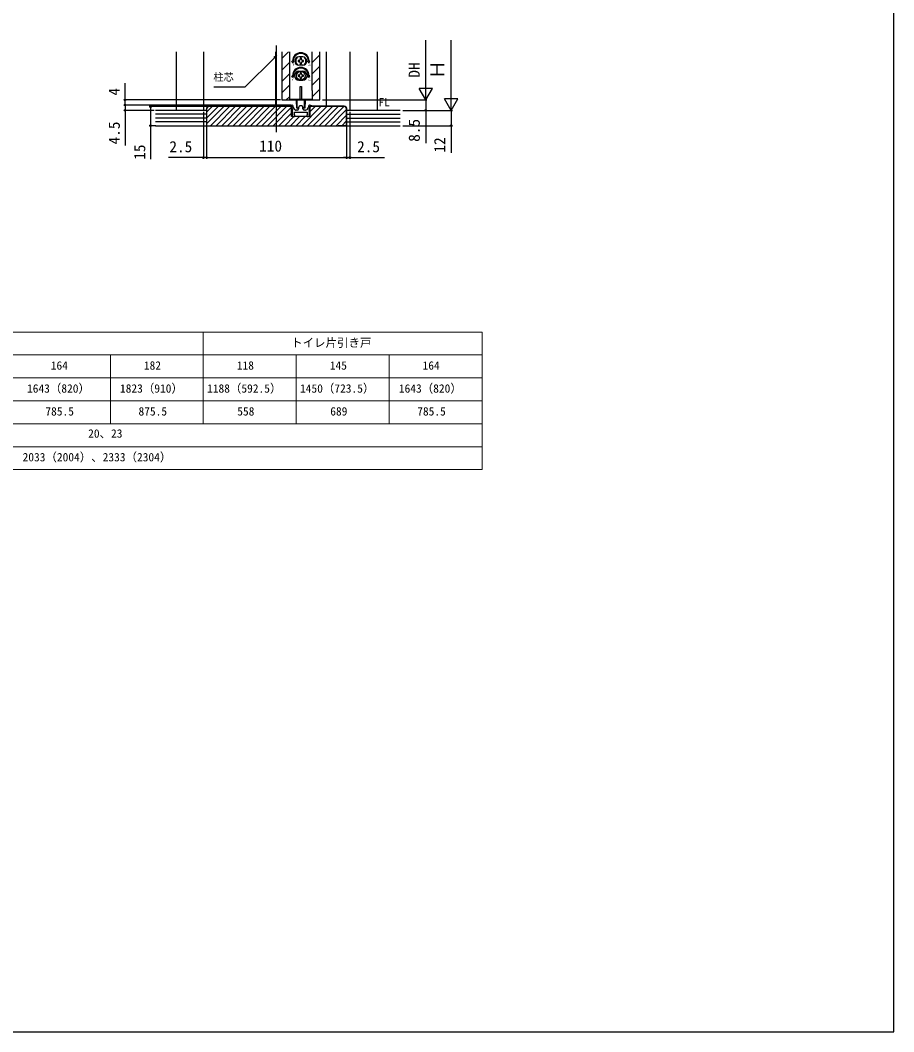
# Model space of a CAD drawing. Units: millimetres, scale not verified. Extents: x -525 to 525, y -783 to 779.
# Drawn here: x -161 to 525, y -783 to 11 of the extents above; entities that cross this region are included whole.
import ezdxf
from ezdxf.enums import TextEntityAlignment as Align

# ---------------------------------------------------------------- set-up
doc = ezdxf.new("R2010")
doc.units = ezdxf.units.MM
doc.header["$LTSCALE"] = 4
doc.layers.add('0-1_TABLE1', color=7, linetype='Continuous', lineweight=18)
for name, color, linetype in [('0-2_USER1', 3, 'Continuous'), ('0-3_YKK_11', 7, 'Continuous'), ('0-5_YKK_12', 2, 'Continuous'), ('0-6_YKK_13', 4, 'Continuous'), ('0-8_YKK_D', 6, 'Continuous'), ('0-9_YKK_ZWAK', 7, 'Continuous'), ('0-A_YSS_K', 3, 'Continuous'), ('0-B_YSS_KE', 3, 'Continuous')]:
    doc.layers.add(name, color=color, linetype=linetype)
doc.styles.add('ＭＳ ゴシック', font='')
doc.styles.get('ＭＳ ゴシック').set_extended_font_data('MS Gothic')

msp = doc.modelspace()

# ---------------------------------------------------------------- linework, layer by layer
at = {"layer": '0-1_TABLE1'}
for p, q in [((-502.213, -234.048), (201.787, -234.048)), ((-17.213, -234.048), (-17.213, -306.048)), ((201.787, -234.048), (201.787, -342.048)), ((-442.213, -252.048), (201.787, -252.048)), ((-90.213, -252.048), (-90.213, -306.048)), ((55.787, -252.048), (55.787, -306.048)), ((128.787, -252.048), (128.787, -306.048)), ((-442.213, -270.048), (201.787, -270.048)), ((-442.213, -288.048), (201.787, -288.048)), ((-442.213, -306.048), (201.787, -306.048)), ((-442.213, -324.048), (201.787, -324.048)), ((-502.213, -342.048), (201.787, -342.048))]:
    msp.add_line(p, q, dxfattribs=at)
at = {"layer": '0-3_YKK_11'}
for p, q in [((53.46, -57.457), (53.46, -56.841)), ((54.962, -59.51), (53.717, -58.126)), ((56.66, -59.841), (55.706, -59.841)), ((57.66, -58.041), (57.66, -58.841)), ((61.06, -58.841), (61.06, -58.041)), ((63.015, -59.841), (62.06, -59.841)), ((65.004, -58.126), (63.758, -59.51)), ((65.26, -56.841), (65.26, -57.457))]:
    msp.add_line(p, q, dxfattribs=at)
for points in [[(52.46, -55.841), (52.36, -55.841), (50.828, -56.333), (50.907, -56.841), (52.36, -56.841), (52.36, -58.642), (52.972, -59.253), (52.811, -59.641), (52.448, -59.641), (52.335, -59.916), (52.972, -60.553), (52.811, -60.941), (52.448, -60.941), (52.335, -61.216), (52.972, -61.853), (52.811, -62.241), (52.448, -62.241), (52.335, -62.516), (52.972, -63.153), (52.811, -63.541), (52.448, -63.541), (52.335, -63.815), (53.36, -64.841), (54.36, -64.841), (54.548, -63.878), (54.36, -63.599), (54.36, -61.341)], [(54.36, -61.341), (64.36, -61.341), (64.36, -63.599), (64.173, -63.878), (64.36, -64.841), (65.36, -64.841), (66.386, -63.815), (66.272, -63.541), (65.91, -63.541), (65.749, -63.153), (66.386, -62.516), (66.272, -62.241), (65.91, -62.241), (65.749, -61.853), (66.386, -61.216), (66.272, -60.941), (65.91, -60.941), (65.749, -60.553), (66.386, -59.916), (66.272, -59.641), (65.91, -59.641), (65.749, -59.253), (66.36, -58.642), (66.36, -56.841), (67.813, -56.841), (67.893, -56.333), (66.36, -55.841), (66.26, -55.841)]]:
    msp.add_lwpolyline(points, dxfattribs=at)
for centre, radius, start, end in [((52.46, -56.841), 1, 0.00001, 89.99999), ((54.46, -57.457), 1, 180.00001, 221.98721), ((55.706, -58.841), 1, 221.98723, 270.00001), ((56.66, -58.841), 1, 270.00001, 359.99999), ((59.36, -58.041), 1.7, 359.99999, 180.00001), ((62.06, -58.841), 1, 180.00001, 269.99999), ((63.015, -58.841), 1, 269.99999, 318.01277), ((64.26, -57.457), 1, 318.01279, 359.99999), ((66.26, -56.841), 1, 90.00001, 179.99999)]:
    msp.add_arc(centre, radius, start, end, dxfattribs=at)
at = {"layer": '0-5_YKK_12'}
for p, q in [((-38.639, -14.044), (-38.639, -60.044)), ((-17.14, -14.044), (-17.14, -60.044)), ((39.36, -14.044), (39.36, -56.848)), ((40.36, -77.044), (40.36, -9.041)), ((44.36, -14.044), (44.36, -51.844)), ((44.36, -19.414), (49.73, -14.044)), ((79.36, -14.044), (79.36, -56.848)), ((97.86, -14.044), (97.86, -60.044)), ((119.359, -14.044), (119.359, -60.044)), ((44.36, -28.394), (50.36, -22.394)), ((68.36, -22.354), (74.36, -16.354)), ((44.36, -37.374), (50.36, -31.374)), ((68.36, -31.335), (74.36, -25.335)), ((68.36, -40.315), (74.36, -34.315)), ((44.36, -46.354), (50.36, -40.354)), ((68.36, -49.295), (74.36, -43.295)), ((47.851, -51.844), (50.36, -49.335))]:
    msp.add_line(p, q, dxfattribs=at)
msp.add_lwpolyline([(44.36, -51.844), (74.36, -51.844), (74.36, -14.044)], dxfattribs=at)
at = {"layer": '0-6_YKK_13'}
for p, q in [((50.36, -14.044), (50.36, -44.344)), ((68.36, -44.344), (68.36, -14.044)), ((52.244, -21.344), (52.86, -21.344)), ((53.11, -22.844), (52.244, -21.344)), ((53.11, -22.844), (53.976, -21.344)), ((53.36, -21.344), (53.976, -21.344)), ((58.04, -20.904), (57.16, -20.904)), ((57.16, -20.904), (57.16, -21.784)), ((57.16, -21.784), (58.04, -21.784)), ((60.86, -18.094), (57.86, -18.094)), ((58.92, -19.144), (58.92, -20.024)), ((59.8, -19.144), (58.92, -19.144)), ((58.92, -22.664), (58.92, -23.544)), ((58.92, -23.544), (59.8, -23.544)), ((59.8, -20.024), (59.8, -19.144)), ((59.8, -23.544), (59.8, -22.664)), ((61.56, -20.904), (60.68, -20.904)), ((60.68, -21.784), (61.56, -21.784)), ((61.56, -21.784), (61.56, -20.904)), ((65.36, -21.344), (64.744, -21.344)), ((65.61, -22.844), (64.744, -21.344)), ((60.86, -24.594), (57.86, -24.594)), ((57.86, -29.344), (60.86, -29.344)), ((58.92, -30.644), (58.92, -31.524)), ((59.8, -30.644), (58.92, -30.644)), ((59.8, -31.524), (59.8, -30.644)), ((52.244, -32.844), (52.86, -32.844)), ((53.11, -34.344), (52.244, -32.844)), ((53.11, -34.344), (53.976, -32.844)), ((53.36, -32.844), (53.976, -32.844)), ((58.04, -32.404), (57.16, -32.404)), ((57.16, -32.404), (57.16, -33.284)), ((57.16, -33.284), (58.04, -33.284)), ((57.86, -36.344), (60.86, -36.344)), ((58.92, -34.164), (58.92, -35.044)), ((58.92, -35.044), (59.8, -35.044)), ((59.8, -35.044), (59.8, -34.164)), ((61.56, -32.404), (60.68, -32.404)), ((60.68, -33.284), (61.56, -33.284)), ((61.56, -33.284), (61.56, -32.404)), ((65.61, -34.344), (64.744, -32.844)), ((65.36, -32.844), (64.744, -32.844)), ((65.61, -34.344), (66.476, -32.844)), ((66.476, -32.844), (65.86, -32.844)), ((50.36, -44.344), (50.36, -51.844)), ((58.86, -41.344), (59.86, -41.344)), ((58.86, -51.544), (58.86, -41.344)), ((59.86, -41.344), (59.86, -51.544)), ((50.36, -51.344), (68.36, -51.344)), ((55.86, -55.093), (55.86, -51.844)), ((56.108, -55.388), (56.11, -55.388)), ((56.11, -58.344), (56.11, -51.844)), ((56.11, -55.344), (56.11, -58.344)), ((56.51, -58.344), (56.51, -51.844)), ((59.86, -51.544), (58.86, -51.544)), ((62.21, -58.344), (62.21, -51.844)), ((62.61, -58.344), (62.61, -55.344)), ((62.61, -55.388), (62.612, -55.388)), ((62.86, -51.844), (62.86, -55.093)), ((56.51, -58.344), (56.11, -58.344)), ((56.51, -58.344), (57.13, -58.119)), ((62.21, -58.344), (61.591, -58.119))]:
    msp.add_line(p, q, dxfattribs=at)
for points in [[(65.61, -22.844), (66.476, -21.344), (65.86, -21.344)], [(68.36, -44.344), (68.36, -51.844), (50.36, -51.844)], [(62.61, -51.844), (62.61, -58.344), (62.21, -58.344)]]:
    msp.add_lwpolyline(points, dxfattribs=at)
msp.add_circle((59.36, -32.844), 3.5, dxfattribs=at)
for centre, radius, start, end in [((59.36, -21.344), 6.5, 0, 180), ((59.36, -21.344), 6, 0, 180), ((57.86, -21.344), 3.25, 90, 270), ((59.36, -21.344), 4, 129.83844, 230.16156), ((58.04, -20.024), 0.88, 270, 0), ((58.04, -22.664), 0.88, 0, 90), ((60.68, -20.024), 0.88, 180, 270), ((60.68, -22.664), 0.88, 90, 180), ((60.86, -21.344), 3.25, 270, 90), ((59.36, -21.344), 4, 309.83844, 50.16156), ((59.36, -32.844), 6.5, 0, 180), ((59.36, -32.844), 6, 0, 180), ((57.86, -32.844), 3.5, 90, 270), ((58.04, -31.524), 0.88, 270, 0), ((60.68, -31.524), 0.88, 180, 270), ((60.86, -32.844), 3.5, 270, 90), ((58.04, -34.164), 0.88, 0, 90), ((60.68, -34.164), 0.88, 90, 180), ((56.16, -55.093), 0.3, 180, 260), ((62.56, -55.093), 0.3, 280, 0), ((56.959, -57.649), 0.5, 290, 343.84988), ((59.36, -58.344), 2, 16.15012, 163.84988), ((61.762, -57.649), 0.5, 196.15012, 250)]:
    msp.add_arc(centre, radius, start, end, dxfattribs=at)
at = {"layer": '0-8_YKK_D'}
for p, q in [((157.426, -41.344), (157.426, -4.894)), ((177.426, -49.544), (177.426, -4.894)), ((157.426, -51.844), (157.426, -33.658)), ((157.426, -51.844), (152.176, -42.751)), ((162.676, -42.751), (152.176, -42.751)), ((157.426, -51.844), (162.676, -42.751)), ((177.426, -60.044), (177.426, -41.858)), ((43.376, -51.844), (-79.639, -51.844)), ((76.376, -51.844), (158.426, -51.844)), ((127.926, -51.844), (158.426, -51.844)), ((177.426, -60.044), (172.176, -50.951)), ((182.676, -50.951), (172.176, -50.951)), ((177.426, -60.044), (182.676, -50.951)), ((51.45, -55.841), (-79.639, -55.841)), ((51.45, -55.841), (-79.639, -55.841)), ((-55.837, -60.044), (-79.639, -60.044)), ((-13.624, -57.044), (-59.639, -57.044)), ((-17.14, -61.044), (-17.14, -98.048)), ((97.86, -61.044), (97.86, -98.048)), ((139.426, -60.044), (178.426, -60.044)), ((139.426, -60.044), (178.426, -60.044)), ((139.426, -60.044), (158.426, -60.044)), ((-54.389, -72.044), (-59.639, -72.044)), ((-14.64, -73.044), (-14.64, -98.048)), ((-14.64, -73.044), (-14.64, -98.048)), ((95.36, -73.044), (95.36, -98.048)), ((95.36, -73.044), (95.36, -98.048)), ((139.426, -72.044), (178.426, -72.044)), ((-17.14, -97.048), (-44.467, -97.048)), ((-14.64, -97.048), (-17.14, -97.048)), ((-14.64, -97.048), (95.36, -97.048)), ((-14.64, -97.048), (-12.09, -97.048)), ((95.36, -97.048), (92.81, -97.048)), ((95.36, -97.048), (97.86, -97.048)), ((97.86, -97.048), (125.188, -97.048))]:
    msp.add_line(p, q, dxfattribs=at)
for points in [[(40.377, -16.876), (38.573, -18.679), (15.4, -41.852), (-8.992, -41.852)], [(38.09, -18.196), (40.377, -16.876), (39.057, -19.162)], [(-78.639, -55.841), (-78.639, -51.844), (-78.639, -38.726)], [(157.426, -51.844), (157.426, -60.044), (157.426, -85.89)], [(-78.639, -55.841), (-78.639, -60.044), (-78.639, -87.644)], [(-58.639, -57.044), (-58.639, -72.044), (-58.639, -98.458)], [(177.426, -60.044), (177.426, -72.044), (177.426, -93.322)]]:
    msp.add_lwpolyline(points, dxfattribs=at)
for centre in [(-78.639, -51.844), (-78.639, -55.841), (-78.639, -55.841), (-78.639, -60.044), (-58.639, -57.044), (157.426, -60.044), (-58.639, -72.044), (177.426, -72.044), (-17.14, -97.048), (-14.64, -97.048), (-14.64, -97.048), (95.36, -97.048), (95.36, -97.048), (97.86, -97.048)]:
    msp.add_circle(centre, 0.637, dxfattribs=at)
at = {"layer": '0-9_YKK_ZWAK'}
msp.add_lwpolyline([(-525, -783.3), (525, -783.3), (525, 746.7)], dxfattribs=at)
at = {"layer": '0-A_YSS_K'}
for p, q in [((-14.824, -60.044), (-54.837, -60.044)), ((-14.824, -63.044), (-54.837, -63.044)), ((-14.64, -61.542), (-10.142, -57.044)), ((-14.64, -66.032), (-5.652, -57.044)), ((-14.64, -70.522), (-1.162, -57.044)), ((-11.672, -72.044), (3.328, -57.044)), ((-7.181, -72.044), (7.819, -57.044)), ((-2.691, -72.044), (12.309, -57.044)), ((1.799, -72.044), (16.799, -57.044)), ((6.289, -72.044), (21.289, -57.044)), ((10.779, -72.044), (25.779, -57.044)), ((15.269, -72.044), (30.269, -57.044)), ((19.759, -72.044), (34.759, -57.044)), ((24.249, -72.044), (39.249, -57.044)), ((28.74, -72.044), (43.74, -57.044)), ((33.23, -72.044), (48.23, -57.044)), ((37.72, -72.044), (52.16, -57.604)), ((42.21, -72.044), (52.16, -62.094)), ((60.17, -72.044), (75.17, -57.044)), ((64.661, -72.044), (79.661, -57.044)), ((66.56, -61.164), (70.68, -57.044)), ((69.151, -72.044), (84.151, -57.044)), ((73.641, -72.044), (88.641, -57.044)), ((78.131, -72.044), (93.131, -57.044)), ((82.621, -72.044), (95.36, -59.305)), ((137.426, -60.044), (95.576, -60.044)), ((95.576, -63.044), (137.426, -63.044)), ((-14.824, -66.044), (-54.837, -66.044)), ((-14.824, -69.044), (-54.837, -69.044)), ((46.7, -72.044), (53.9, -64.844)), ((51.19, -72.044), (58.39, -64.844)), ((55.68, -72.044), (62.88, -64.844)), ((87.111, -72.044), (95.36, -63.795)), ((91.601, -72.044), (95.36, -68.285)), ((95.576, -66.044), (137.426, -66.044)), ((95.576, -69.044), (137.426, -69.044)), ((-54.853, -72.044), (137.41, -72.044))]:
    msp.add_line(p, q, dxfattribs=at)
at = {"layer": '0-B_YSS_KE'}
for p, q in [((-14.84, -59.044), (-14.84, -72.244)), ((-12.64, -56.844), (51.743, -56.844)), ((52.36, -57.461), (51.743, -56.844)), ((52.36, -63.744), (52.36, -57.461)), ((66.977, -56.844), (66.36, -57.461)), ((66.36, -57.461), (66.36, -63.744)), ((93.36, -56.844), (66.977, -56.844)), ((95.36, -72.044), (95.36, -59.044)), ((95.56, -72.244), (95.56, -59.044)), ((52.16, -64.244), (52.36, -64.244)), ((52.36, -64.244), (52.36, -63.744)), ((66.36, -63.744), (66.36, -64.244)), ((66.36, -64.244), (66.56, -64.244)), ((-14.84, -72.244), (-7.84, -72.244)), ((-7.84, -72.244), (-7.84, -72.044)), ((88.56, -72.244), (88.56, -72.044)), ((95.56, -72.244), (88.56, -72.244))]:
    msp.add_line(p, q, dxfattribs=at)
for points in [[(-14.64, -59.044), (-14.64, -72.044), (95.36, -72.044)], [(93.36, -57.044), (67.06, -57.044), (66.56, -57.544), (66.56, -63.744), (66.56, -64.844), (52.16, -64.844), (52.16, -63.744), (52.16, -57.544), (51.66, -57.044), (-12.64, -57.044)]]:
    msp.add_lwpolyline(points, dxfattribs=at)
for centre, radius, start, end in [((-12.64, -59.044), 2.2, 90, 180), ((-12.64, -59.044), 2, 90, 180), ((93.36, -59.044), 2.2, 0, 90), ((93.36, -59.044), 2, 0, 90)]:
    msp.add_arc(centre, radius, start, end, dxfattribs=at)

# ---------------------------------------------------------------- texts
at = {"layer": '0-1_TABLE1', "style": 'ＭＳ ゴシック'}
for s, p in [('トイレ片引き戸', (51.787, -247.701)), ('164', (-137.017, -265.548)), ('182', (-63.889, -265.548)), ('118', (9.085, -265.548)), ('145', (82.111, -265.548)), ('164', (154.983, -265.548)), ('1643（820）', (-155.656, -283.599)), ('1823（910）', (-82.656, -283.599)), ('1188（592.5）', (-14.258, -283.599)), ('1450（723.5）', (58.742, -283.599)), ('1643（820）', (136.344, -283.599)), ('785.5', (-141.236, -301.548)), ('875.5', (-68.108, -301.548)), ('558', (9.443, -301.548)), ('689', (82.469, -301.548)), ('785.5', (150.764, -301.548)), ('20、23', (-107.651, -318.934)), ('2033（2004）、2333（2304）', (-159.145, -337.522))]:
    msp.add_text(s, height=6.598, dxfattribs=at).set_placement(p, align=Align.BOTTOM_LEFT)
at = {"layer": '0-2_USER1', "style": 'ＭＳ ゴシック'}
msp.add_text('FL', height=6.598, dxfattribs=at).set_placement((120.338, -58.867), align=Align.BOTTOM_LEFT)
at = {"layer": '0-6_YKK_13', "style": 'ＭＳ ゴシック'}
for s, p in [('下', (52.331, -25.388)), ('上', (65.005, -25.557)), ('右', (52.44, -36.912)), ('左', (64.981, -36.949))]:
    msp.add_text(s, height=1.558, dxfattribs=at).set_placement(p, align=Align.BOTTOM_LEFT)
at = {"layer": '0-8_YKK_D', "style": 'ＭＳ ゴシック'}
for s, height, p in [('DH', 8.798, (155.426, -34.335)), ('Ｈ', 11, (175.426, -35.571)), ('4', 8.798, (-80.139, -48.408)), ('4.5', 8.798, (-80.139, -86.758)), ('8.5', 8.798, (155.426, -84.708)), ('12', 8.798, (175.426, -93.163)), ('15', 8.798, (-60.139, -98.799))]:
    msp.add_text(s, height=height, rotation=90, dxfattribs=at).set_placement(p, align=Align.BOTTOM_LEFT)
for s, height, p in [('柱芯', 5.865, (-9.344, -38.641)), ('2.5', 8.798, (-43.853, -95.548)), ('110', 8.798, (26.656, -95.048)), ('2.5', 8.798, (103.574, -95.548))]:
    msp.add_text(s, height=height, dxfattribs=at).set_placement(p, align=Align.BOTTOM_LEFT)

doc.saveas('drawing.dxf')
